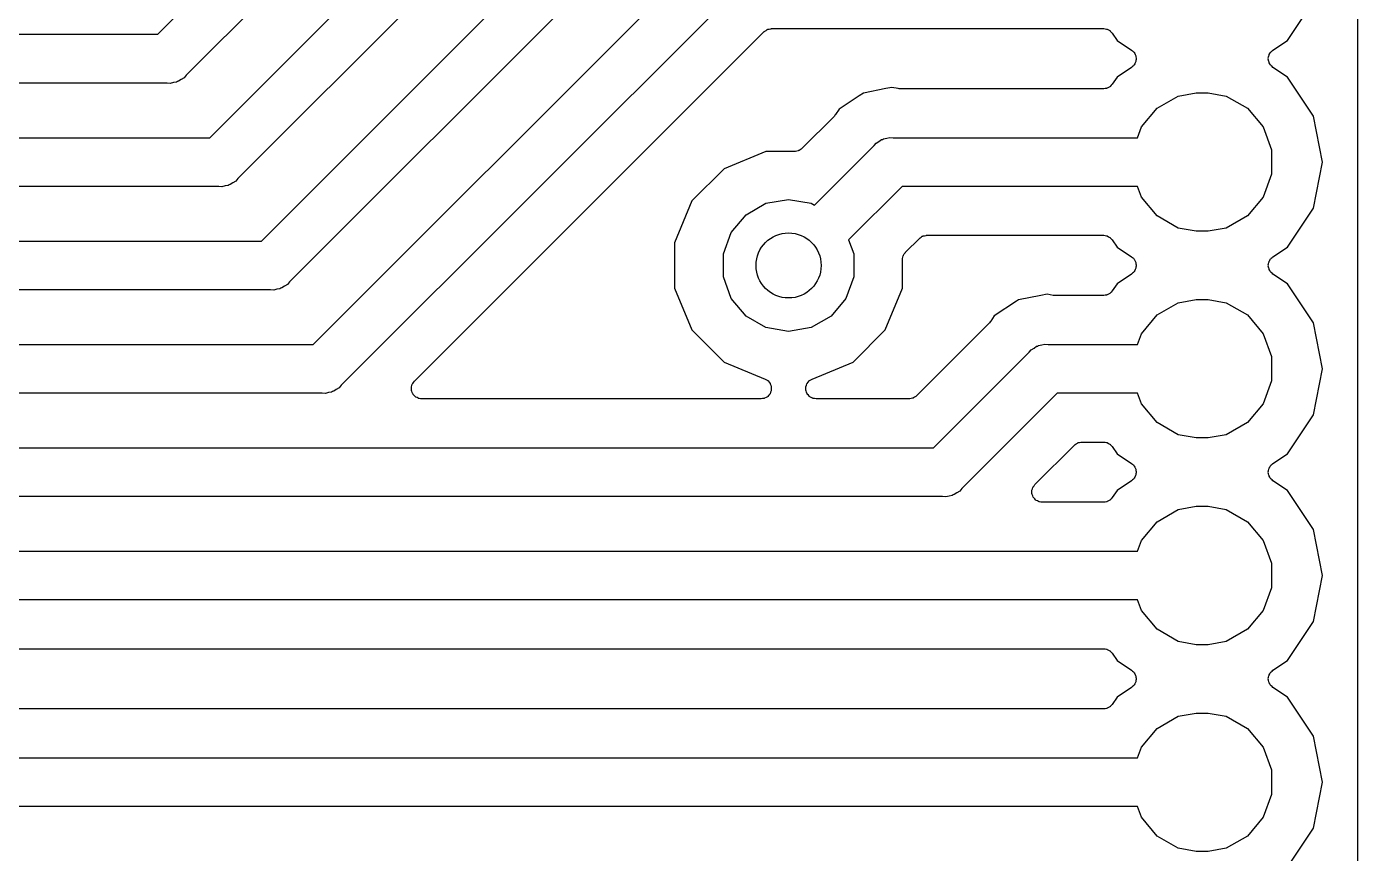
# Model space of a CAD drawing. Extents: x 64 to 244, y -149 to -41.
# Drawn here: x 113.83 to 130.18, y -99.3 to -89.14 of the extents above; entities that cross this region are included whole.
import ezdxf

# ---------------------------------------------------------------- set-up
doc = ezdxf.new("R2010")
doc.units = 0
doc.header["$MEASUREMENT"] = 0
doc.layers.add('BLACK', color=7, linetype='CONTINUOUS')

msp = doc.modelspace()

# ---------------------------------------------------------------- linework, layer by layer
at = {"layer": 'BLACK', "linetype": 'CONTINUOUS'}
for p, q in [((130.175, -41.402), (130.175, -148.463)), ((115.446, -89.235), (124.239, -80.4421)), ((124.584, -80.945), (115.791, -89.7379)), ((116.081, -90.505), (123.604, -82.9821)), ((123.949, -83.485), (116.426, -91.0079)), ((116.716, -91.775), (122.969, -85.5221)), ((123.314, -86.025), (117.061, -92.2779)), ((117.351, -93.045), (122.334, -88.0621)), ((122.679, -88.565), (117.696, -93.5479)), ((129.315, -89.3104), (129.636, -88.8308)), ((118.595, -93.4982), (122.891, -89.2022)), ((122.891, -89.2022), (122.895, -89.199)), ((122.895, -89.199), (122.899, -89.1947)), ((122.899, -89.1947), (122.913, -89.1864)), ((122.913, -89.1864), (122.927, -89.1769)), ((122.927, -89.1769), (122.932, -89.1755)), ((122.932, -89.1755), (122.937, -89.1727)), ((122.937, -89.1727), (122.953, -89.1698)), ((122.953, -89.1698), (122.969, -89.1655)), ((122.969, -89.1655), (122.975, -89.166)), ((122.975, -89.166), (122.98, -89.165)), ((122.98, -89.165), (127.06, -89.165)), ((127.06, -89.165), (127.077, -89.1681)), ((127.077, -89.1681), (127.095, -89.1701)), ((127.095, -89.1701), (127.099, -89.1719)), ((127.099, -89.1719), (127.103, -89.1727)), ((127.103, -89.1727), (127.119, -89.1816)), ((127.119, -89.1816), (127.135, -89.1896)), ((127.135, -89.1896), (127.138, -89.1926)), ((127.138, -89.1926), (127.141, -89.1947)), ((127.141, -89.1947), (127.153, -89.2085)), ((127.153, -89.2085), (127.165, -89.2214)), ((127.165, -89.2214), (127.225, -89.3104)), ((105.423, -89.235), (115.446, -89.235)), ((127.225, -89.3104), (127.403, -89.4294)), ((129.137, -89.4294), (129.315, -89.3104)), ((127.403, -89.4294), (127.413, -89.439)), ((127.413, -89.439), (127.424, -89.4472)), ((127.424, -89.4472), (127.429, -89.4541)), ((127.429, -89.4541), (127.435, -89.4599)), ((127.435, -89.4599), (127.441, -89.4723)), ((127.441, -89.4723), (127.448, -89.4839)), ((127.448, -89.4839), (127.45, -89.492)), ((127.45, -89.492), (127.454, -89.4995)), ((127.454, -89.4995), (127.456, -89.5132)), ((127.456, -89.5132), (127.459, -89.5267)), ((127.459, -89.5433), (127.456, -89.5568)), ((127.459, -89.5267), (127.458, -89.535)), ((127.458, -89.535), (127.459, -89.5433)), ((129.081, -89.5267), (129.084, -89.5132)), ((129.082, -89.535), (129.081, -89.5267)), ((129.081, -89.5433), (129.082, -89.535)), ((129.084, -89.5568), (129.081, -89.5433)), ((129.084, -89.5132), (129.086, -89.4995)), ((129.086, -89.4995), (129.09, -89.492)), ((129.09, -89.492), (129.092, -89.4839)), ((129.092, -89.4839), (129.099, -89.4723)), ((129.099, -89.4723), (129.105, -89.4599)), ((129.105, -89.4599), (129.111, -89.4541)), ((129.111, -89.4541), (129.116, -89.4472)), ((129.116, -89.4472), (129.127, -89.439)), ((129.127, -89.439), (129.137, -89.4294)), ((127.403, -89.6406), (127.225, -89.7596)), ((127.413, -89.631), (127.403, -89.6406)), ((127.424, -89.6228), (127.413, -89.631)), ((127.429, -89.6159), (127.424, -89.6228)), ((127.435, -89.6101), (127.429, -89.6159)), ((127.441, -89.5977), (127.435, -89.6101)), ((127.448, -89.5861), (127.441, -89.5977)), ((127.45, -89.578), (127.448, -89.5861)), ((127.454, -89.5705), (127.45, -89.578)), ((127.456, -89.5568), (127.454, -89.5705)), ((129.086, -89.5705), (129.084, -89.5568)), ((129.09, -89.578), (129.086, -89.5705)), ((129.092, -89.5861), (129.09, -89.578)), ((129.099, -89.5977), (129.092, -89.5861)), ((129.105, -89.6101), (129.099, -89.5977)), ((129.111, -89.6159), (129.105, -89.6101)), ((129.116, -89.6228), (129.111, -89.6159)), ((129.127, -89.631), (129.116, -89.6228)), ((129.137, -89.6406), (129.127, -89.631)), ((129.315, -89.7596), (129.137, -89.6406)), ((115.557, -89.835), (105.534, -89.835)), ((115.597, -89.8385), (115.557, -89.835)), ((115.635, -89.8282), (115.597, -89.8385)), ((115.674, -89.8213), (115.635, -89.8282)), ((115.686, -89.8146), (115.674, -89.8213)), ((115.699, -89.8111), (115.686, -89.8146)), ((115.731, -89.7883), (115.699, -89.8111)), ((115.766, -89.7684), (115.731, -89.7883)), ((115.791, -89.7379), (115.766, -89.7684)), ((127.135, -89.8804), (127.119, -89.8884)), ((127.138, -89.8774), (127.135, -89.8804)), ((127.141, -89.8753), (127.138, -89.8774)), ((127.153, -89.8615), (127.141, -89.8753)), ((127.165, -89.8486), (127.153, -89.8615)), ((127.225, -89.7596), (127.165, -89.8486)), ((129.636, -90.2392), (129.315, -89.7596)), ((124.056, -89.9923), (123.811, -90.1561)), ((124.109, -89.9572), (124.056, -89.9923)), ((124.384, -89.9026), (124.109, -89.9572)), ((124.46, -89.8874), (124.384, -89.9026)), ((124.536, -89.9026), (124.46, -89.8874)), ((124.549, -89.9028), (124.536, -89.9026)), ((124.561, -89.905), (124.549, -89.9028)), ((127.06, -89.905), (124.561, -89.905)), ((127.077, -89.9019), (127.06, -89.905)), ((127.095, -89.8999), (127.077, -89.9019)), ((127.099, -89.8981), (127.095, -89.8999)), ((127.103, -89.8973), (127.099, -89.8981)), ((127.119, -89.8884), (127.103, -89.8973)), ((127.715, -90.1438), (127.975, -89.9939)), ((127.975, -89.9939), (128.196, -89.955)), ((128.196, -89.955), (128.344, -89.955)), ((128.344, -89.955), (128.565, -89.9939)), ((128.565, -89.9939), (128.825, -90.1438)), ((123.811, -90.1561), (123.768, -90.2209)), ((127.523, -90.3734), (127.715, -90.1438)), ((128.825, -90.1438), (129.017, -90.3734)), ((123.752, -90.2401), (123.354, -90.6378)), ((123.759, -90.2299), (123.752, -90.2401)), ((123.768, -90.2209), (123.759, -90.2299)), ((129.748, -90.805), (129.636, -90.2392)), ((106.058, -90.505), (116.081, -90.505)), ((124.299, -90.5517), (124.331, -90.5289)), ((124.331, -90.5289), (124.344, -90.5254)), ((124.344, -90.5254), (124.356, -90.5187)), ((124.356, -90.5187), (124.395, -90.5118)), ((124.395, -90.5118), (124.433, -90.5015)), ((124.433, -90.5015), (124.473, -90.505)), ((124.473, -90.505), (127.475, -90.505)), ((127.475, -90.505), (127.523, -90.3734)), ((129.017, -90.3734), (129.12, -90.6551)), ((122.912, -90.675), (122.397, -90.8881)), ((123.265, -90.675), (122.912, -90.675)), ((123.27, -90.674), (123.265, -90.675)), ((123.276, -90.6745), (123.27, -90.674)), ((123.292, -90.6702), (123.276, -90.6745)), ((123.308, -90.6673), (123.292, -90.6702)), ((123.313, -90.6645), (123.308, -90.6673)), ((123.318, -90.6631), (123.313, -90.6645)), ((123.332, -90.6536), (123.318, -90.6631)), ((123.346, -90.6453), (123.332, -90.6536)), ((123.35, -90.641), (123.346, -90.6453)), ((123.354, -90.6378), (123.35, -90.641)), ((123.507, -91.3341), (124.239, -90.6021)), ((124.239, -90.6021), (124.264, -90.5716)), ((124.264, -90.5716), (124.299, -90.5517)), ((129.12, -90.6551), (129.12, -90.9549)), ((129.636, -91.3708), (129.748, -90.805)), ((116.426, -91.0079), (116.401, -91.0384)), ((122.397, -90.8881), (122.003, -91.282)), ((129.12, -90.9549), (129.017, -91.2366)), ((116.192, -91.105), (106.169, -91.105)), ((116.232, -91.1085), (116.192, -91.105)), ((116.27, -91.0982), (116.232, -91.1085)), ((116.309, -91.0913), (116.27, -91.0982)), ((116.321, -91.0846), (116.309, -91.0913)), ((116.334, -91.0811), (116.321, -91.0846)), ((116.366, -91.0583), (116.334, -91.0811)), ((116.401, -91.0384), (116.366, -91.0583)), ((124.584, -91.105), (123.927, -91.7619)), ((127.475, -91.105), (124.584, -91.105)), ((127.523, -91.2366), (127.475, -91.105)), ((122.003, -91.282), (121.79, -91.7965)), ((122.668, -91.4527), (122.912, -91.3116)), ((122.912, -91.3116), (123.19, -91.2627)), ((123.19, -91.2627), (123.468, -91.3116)), ((123.468, -91.3116), (123.507, -91.3341)), ((127.715, -91.4662), (127.523, -91.2366)), ((129.017, -91.2366), (128.825, -91.4662)), ((122.486, -91.6688), (122.668, -91.4527)), ((127.975, -91.6161), (127.715, -91.4662)), ((128.825, -91.4662), (128.565, -91.6161)), ((129.315, -91.8504), (129.636, -91.3708)), ((122.39, -91.9339), (122.486, -91.6688)), ((128.196, -91.655), (127.975, -91.6161)), ((128.344, -91.655), (128.196, -91.655)), ((128.565, -91.6161), (128.344, -91.655)), ((106.693, -91.775), (116.716, -91.775)), ((121.79, -91.7965), (121.79, -92.3535)), ((123.927, -91.7619), (123.99, -91.9339)), ((124.627, -91.9106), (124.796, -91.7422)), ((124.796, -91.7422), (124.8, -91.739)), ((124.8, -91.739), (124.804, -91.7347)), ((124.804, -91.7347), (124.818, -91.7264)), ((124.818, -91.7264), (124.832, -91.7169)), ((124.832, -91.7169), (124.837, -91.7155)), ((124.837, -91.7155), (124.842, -91.7127)), ((124.842, -91.7127), (124.858, -91.7098)), ((124.858, -91.7098), (124.874, -91.7055)), ((124.874, -91.7055), (124.88, -91.706)), ((124.88, -91.706), (124.885, -91.705)), ((124.885, -91.705), (127.06, -91.705)), ((127.06, -91.705), (127.077, -91.7081)), ((127.077, -91.7081), (127.095, -91.7101)), ((127.095, -91.7101), (127.099, -91.7119)), ((127.099, -91.7119), (127.103, -91.7127)), ((127.103, -91.7127), (127.119, -91.7216)), ((127.119, -91.7216), (127.135, -91.7296)), ((127.135, -91.7296), (127.138, -91.7326)), ((127.138, -91.7326), (127.141, -91.7347)), ((127.141, -91.7347), (127.153, -91.7485)), ((127.153, -91.7485), (127.165, -91.7614)), ((127.165, -91.7614), (127.225, -91.8504)), ((122.39, -92.2161), (122.39, -91.9339)), ((123.99, -91.9339), (123.99, -92.2161)), ((124.59, -91.9893), (124.595, -91.9733)), ((124.591, -91.9949), (124.59, -91.9893)), ((124.59, -92.0004), (124.591, -91.9949)), ((124.59, -92.3535), (124.59, -92.0004)), ((124.595, -91.9733), (124.598, -91.957)), ((124.598, -91.957), (124.6, -91.9521)), ((124.6, -91.9521), (124.602, -91.9467)), ((124.602, -91.9467), (124.611, -91.9331)), ((124.611, -91.9331), (124.62, -91.9188)), ((124.62, -91.9188), (124.624, -91.9152)), ((124.624, -91.9152), (124.627, -91.9106)), ((127.225, -91.8504), (127.403, -91.9694)), ((127.403, -91.9694), (127.413, -91.979)), ((127.413, -91.979), (127.424, -91.9872)), ((127.424, -91.9872), (127.429, -91.9941)), ((127.429, -91.9941), (127.435, -91.9999)), ((127.435, -91.9999), (127.441, -92.0123)), ((129.099, -92.0123), (129.105, -91.9999)), ((129.105, -91.9999), (129.111, -91.9941)), ((129.111, -91.9941), (129.116, -91.9872)), ((129.116, -91.9872), (129.127, -91.979)), ((129.127, -91.979), (129.137, -91.9694)), ((129.137, -91.9694), (129.315, -91.8504)), ((127.424, -92.1628), (127.413, -92.171)), ((127.429, -92.1559), (127.424, -92.1628)), ((127.435, -92.1501), (127.429, -92.1559)), ((127.441, -92.1377), (127.435, -92.1501)), ((127.441, -92.0123), (127.448, -92.0239)), ((127.448, -92.1261), (127.441, -92.1377)), ((127.448, -92.0239), (127.45, -92.032)), ((127.45, -92.118), (127.448, -92.1261)), ((127.45, -92.032), (127.454, -92.0395)), ((127.454, -92.1105), (127.45, -92.118)), ((127.454, -92.0395), (127.456, -92.0532)), ((127.456, -92.0968), (127.454, -92.1105)), ((127.456, -92.0532), (127.459, -92.0667)), ((127.459, -92.0833), (127.456, -92.0968)), ((127.459, -92.0667), (127.458, -92.075)), ((127.458, -92.075), (127.459, -92.0833)), ((129.081, -92.0667), (129.084, -92.0532)), ((129.082, -92.075), (129.081, -92.0667)), ((129.081, -92.0833), (129.082, -92.075)), ((129.084, -92.0968), (129.081, -92.0833)), ((129.084, -92.0532), (129.086, -92.0395)), ((129.086, -92.1105), (129.084, -92.0968)), ((129.086, -92.0395), (129.09, -92.032)), ((129.09, -92.118), (129.086, -92.1105)), ((129.09, -92.032), (129.092, -92.0239)), ((129.092, -92.1261), (129.09, -92.118)), ((129.092, -92.0239), (129.099, -92.0123)), ((129.099, -92.1377), (129.092, -92.1261)), ((129.105, -92.1501), (129.099, -92.1377)), ((129.111, -92.1559), (129.105, -92.1501)), ((129.116, -92.1628), (129.111, -92.1559)), ((129.127, -92.171), (129.116, -92.1628)), ((117.001, -92.3283), (116.969, -92.3511)), ((117.036, -92.3084), (117.001, -92.3283)), ((117.061, -92.2779), (117.036, -92.3084)), ((122.486, -92.4812), (122.39, -92.2161)), ((123.99, -92.2161), (123.894, -92.4812)), ((127.225, -92.2996), (127.165, -92.3886)), ((127.403, -92.1806), (127.225, -92.2996)), ((127.413, -92.171), (127.403, -92.1806)), ((129.137, -92.1806), (129.127, -92.171)), ((129.315, -92.2996), (129.137, -92.1806)), ((129.636, -92.7792), (129.315, -92.2996)), ((116.827, -92.375), (106.804, -92.375)), ((116.867, -92.3785), (116.827, -92.375)), ((116.905, -92.3682), (116.867, -92.3785)), ((116.944, -92.3613), (116.905, -92.3682)), ((116.956, -92.3546), (116.944, -92.3613)), ((116.969, -92.3511), (116.956, -92.3546)), ((121.79, -92.3535), (122.003, -92.868)), ((122.668, -92.6973), (122.486, -92.4812)), ((123.894, -92.4812), (123.712, -92.6973)), ((124.377, -92.868), (124.59, -92.3535)), ((126.289, -92.4426), (126.014, -92.4972)), ((126.365, -92.4274), (126.289, -92.4426)), ((126.441, -92.4426), (126.365, -92.4274)), ((126.454, -92.4428), (126.441, -92.4426)), ((126.466, -92.445), (126.454, -92.4428)), ((127.06, -92.445), (126.466, -92.445)), ((127.077, -92.4419), (127.06, -92.445)), ((127.095, -92.4399), (127.077, -92.4419)), ((127.099, -92.4381), (127.095, -92.4399)), ((127.103, -92.4373), (127.099, -92.4381)), ((127.119, -92.4284), (127.103, -92.4373)), ((127.135, -92.4204), (127.119, -92.4284)), ((127.138, -92.4174), (127.135, -92.4204)), ((127.141, -92.4153), (127.138, -92.4174)), ((127.153, -92.4015), (127.141, -92.4153)), ((127.165, -92.3886), (127.153, -92.4015)), ((127.975, -92.5339), (128.196, -92.495)), ((128.196, -92.495), (128.344, -92.495)), ((128.344, -92.495), (128.565, -92.5339)), ((125.99, -92.513), (125.716, -92.6961)), ((126.014, -92.4972), (125.99, -92.513)), ((125.99, -92.513), (125.99, -92.513)), ((127.715, -92.6838), (127.975, -92.5339)), ((128.565, -92.5339), (128.825, -92.6838)), ((122.912, -92.8384), (122.668, -92.6973)), ((123.712, -92.6973), (123.468, -92.8384)), ((125.657, -92.7801), (124.759, -93.6778)), ((125.664, -92.7699), (125.657, -92.7801)), ((125.673, -92.7609), (125.664, -92.7699)), ((125.716, -92.6961), (125.673, -92.7609)), ((127.523, -92.9134), (127.715, -92.6838)), ((128.825, -92.6838), (129.017, -92.9134)), ((129.748, -93.345), (129.636, -92.7792)), ((122.003, -92.868), (122.397, -93.2619)), ((123.19, -92.8873), (122.912, -92.8384)), ((123.468, -92.8384), (123.19, -92.8873)), ((123.983, -93.2619), (124.377, -92.868)), ((127.475, -93.045), (127.523, -92.9134)), ((129.017, -92.9134), (129.12, -93.1951)), ((107.328, -93.045), (117.351, -93.045)), ((124.971, -94.315), (126.144, -93.1421)), ((126.144, -93.1421), (126.169, -93.1116)), ((126.169, -93.1116), (126.204, -93.0917)), ((126.204, -93.0917), (126.236, -93.0689)), ((126.236, -93.0689), (126.249, -93.0654)), ((126.249, -93.0654), (126.261, -93.0587)), ((126.261, -93.0587), (126.3, -93.0518)), ((126.3, -93.0518), (126.338, -93.0415)), ((126.338, -93.0415), (126.378, -93.045)), ((126.378, -93.045), (127.475, -93.045)), ((122.397, -93.2619), (122.901, -93.4707)), ((123.479, -93.4707), (123.983, -93.2619)), ((129.12, -93.1951), (129.12, -93.4949)), ((122.901, -93.4707), (122.917, -93.4811)), ((123.463, -93.481), (123.479, -93.4707)), ((129.636, -93.9108), (129.748, -93.345)), ((117.54, -93.6382), (117.502, -93.6485)), ((117.579, -93.6313), (117.54, -93.6382)), ((117.591, -93.6246), (117.579, -93.6313)), ((117.604, -93.6211), (117.591, -93.6246)), ((117.636, -93.5983), (117.604, -93.6211)), ((117.671, -93.5784), (117.636, -93.5983)), ((117.696, -93.5479), (117.671, -93.5784)), ((118.558, -93.5769), (118.559, -93.5715)), ((118.559, -93.5935), (118.558, -93.5769)), ((118.559, -93.5659), (118.565, -93.5504)), ((118.559, -93.5715), (118.559, -93.5659)), ((118.559, -93.6101), (118.559, -93.5935)), ((118.561, -93.6153), (118.559, -93.6101)), ((118.562, -93.6209), (118.561, -93.6153)), ((118.569, -93.6359), (118.562, -93.6209)), ((118.565, -93.5504), (118.569, -93.5343)), ((118.569, -93.5343), (118.572, -93.5298)), ((118.574, -93.6515), (118.569, -93.6359)), ((118.572, -93.5298), (118.574, -93.5245)), ((118.574, -93.5245), (118.585, -93.5118)), ((118.585, -93.5118), (118.595, -93.4982)), ((122.917, -93.4811), (122.934, -93.4907)), ((122.934, -93.4907), (122.936, -93.4929)), ((122.936, -93.4929), (122.938, -93.4944)), ((122.938, -93.4944), (122.95, -93.5097)), ((122.95, -93.5097), (122.962, -93.5245)), ((122.962, -93.5245), (122.963, -93.5271)), ((122.969, -93.6333), (122.962, -93.6515)), ((122.963, -93.5271), (122.965, -93.5294)), ((122.965, -93.5294), (122.971, -93.5478)), ((122.976, -93.6155), (122.969, -93.6333)), ((122.971, -93.5478), (122.978, -93.5659)), ((122.977, -93.6127), (122.976, -93.6155)), ((122.978, -93.6101), (122.977, -93.6127)), ((122.978, -93.5659), (122.978, -93.5688)), ((122.978, -93.5688), (122.978, -93.5714)), ((122.978, -93.5714), (122.978, -93.5907)), ((122.978, -93.5907), (122.978, -93.6101)), ((123.402, -93.5659), (123.409, -93.5478)), ((123.402, -93.5688), (123.402, -93.5659)), ((123.402, -93.5714), (123.402, -93.5688)), ((123.402, -93.5907), (123.402, -93.5714)), ((123.402, -93.6101), (123.402, -93.5907)), ((123.403, -93.6127), (123.402, -93.6101)), ((123.404, -93.6155), (123.403, -93.6127)), ((123.411, -93.6333), (123.404, -93.6155)), ((123.409, -93.5478), (123.415, -93.5294)), ((123.418, -93.6515), (123.411, -93.6333)), ((123.415, -93.5294), (123.417, -93.5271)), ((123.417, -93.5271), (123.418, -93.5245)), ((123.418, -93.5245), (123.43, -93.5097)), ((123.43, -93.5097), (123.442, -93.4944)), ((123.442, -93.4944), (123.444, -93.4929)), ((123.444, -93.4929), (123.446, -93.4907)), ((123.446, -93.4907), (123.463, -93.481)), ((129.12, -93.4949), (129.017, -93.7766)), ((117.462, -93.645), (107.439, -93.645)), ((117.502, -93.6485), (117.462, -93.645)), ((118.578, -93.6558), (118.574, -93.6515)), ((118.58, -93.6608), (118.578, -93.6558)), ((118.592, -93.6726), (118.58, -93.6608)), ((118.603, -93.6853), (118.592, -93.6726)), ((118.608, -93.6881), (118.603, -93.6853)), ((118.612, -93.692), (118.608, -93.6881)), ((118.627, -93.699), (118.612, -93.692)), ((118.641, -93.7073), (118.627, -93.699)), ((118.646, -93.7083), (118.641, -93.7073)), ((118.652, -93.7107), (118.646, -93.7083)), ((118.668, -93.7121), (118.652, -93.7107)), ((118.684, -93.715), (118.668, -93.7121)), ((122.852, -93.715), (118.684, -93.715)), ((122.871, -93.7116), (122.852, -93.715)), ((122.891, -93.7091), (122.871, -93.7116)), ((122.893, -93.7078), (122.891, -93.7091)), ((122.896, -93.7073), (122.893, -93.7078)), ((122.913, -93.6977), (122.896, -93.7073)), ((122.93, -93.6888), (122.913, -93.6977)), ((122.932, -93.6867), (122.93, -93.6888)), ((122.934, -93.6853), (122.932, -93.6867)), ((122.947, -93.6705), (122.934, -93.6853)), ((122.96, -93.6562), (122.947, -93.6705)), ((122.961, -93.6536), (122.96, -93.6562)), ((122.962, -93.6515), (122.961, -93.6536)), ((123.419, -93.6536), (123.418, -93.6515)), ((123.42, -93.6562), (123.419, -93.6536)), ((123.433, -93.6705), (123.42, -93.6562)), ((123.446, -93.6853), (123.433, -93.6705)), ((123.448, -93.6867), (123.446, -93.6853)), ((123.45, -93.6888), (123.448, -93.6867)), ((123.467, -93.6977), (123.45, -93.6888)), ((123.484, -93.7073), (123.467, -93.6977)), ((123.487, -93.7078), (123.484, -93.7073)), ((123.489, -93.7091), (123.487, -93.7078)), ((123.509, -93.7116), (123.489, -93.7091)), ((123.528, -93.715), (123.509, -93.7116)), ((124.67, -93.715), (123.528, -93.715)), ((124.675, -93.714), (124.67, -93.715)), ((124.681, -93.7145), (124.675, -93.714)), ((124.697, -93.7102), (124.681, -93.7145)), ((124.713, -93.7073), (124.697, -93.7102)), ((124.718, -93.7045), (124.713, -93.7073)), ((124.723, -93.7031), (124.718, -93.7045)), ((124.737, -93.6936), (124.723, -93.7031)), ((124.751, -93.6853), (124.737, -93.6936)), ((124.755, -93.681), (124.751, -93.6853)), ((124.759, -93.6778), (124.755, -93.681)), ((126.489, -93.645), (125.316, -94.8179)), ((127.475, -93.645), (126.489, -93.645)), ((127.523, -93.7766), (127.475, -93.645)), ((127.715, -94.0062), (127.523, -93.7766)), ((129.017, -93.7766), (128.825, -94.0062)), ((129.315, -94.3904), (129.636, -93.9108)), ((127.975, -94.1561), (127.715, -94.0062)), ((128.825, -94.0062), (128.565, -94.1561)), ((126.215, -94.7682), (126.701, -94.2822)), ((126.701, -94.2822), (126.705, -94.279)), ((126.705, -94.279), (126.709, -94.2747)), ((126.709, -94.2747), (126.723, -94.2664)), ((126.723, -94.2664), (126.737, -94.2569)), ((126.737, -94.2569), (126.742, -94.2555)), ((126.742, -94.2555), (126.747, -94.2527)), ((126.747, -94.2527), (126.763, -94.2498)), ((126.763, -94.2498), (126.779, -94.2455)), ((126.779, -94.2455), (126.785, -94.246)), ((126.785, -94.246), (126.79, -94.245)), ((126.79, -94.245), (127.06, -94.245)), ((127.06, -94.245), (127.077, -94.2481)), ((127.077, -94.2481), (127.095, -94.2501)), ((127.095, -94.2501), (127.099, -94.2519)), ((127.099, -94.2519), (127.103, -94.2527)), ((127.103, -94.2527), (127.119, -94.2616)), ((127.119, -94.2616), (127.135, -94.2696)), ((127.135, -94.2696), (127.138, -94.2726)), ((127.138, -94.2726), (127.141, -94.2747)), ((127.141, -94.2747), (127.153, -94.2885)), ((127.153, -94.2885), (127.165, -94.3014)), ((128.196, -94.195), (127.975, -94.1561)), ((128.344, -94.195), (128.196, -94.195)), ((128.565, -94.1561), (128.344, -94.195)), ((107.963, -94.315), (124.971, -94.315)), ((127.165, -94.3014), (127.225, -94.3904)), ((127.225, -94.3904), (127.403, -94.5094)), ((129.137, -94.5094), (129.315, -94.3904)), ((127.403, -94.5094), (127.413, -94.519)), ((127.413, -94.519), (127.424, -94.5272)), ((127.424, -94.5272), (127.429, -94.5341)), ((127.429, -94.5341), (127.435, -94.5399)), ((127.435, -94.5399), (127.441, -94.5523)), ((127.441, -94.5523), (127.448, -94.5639)), ((127.448, -94.5639), (127.45, -94.572)), ((127.45, -94.572), (127.454, -94.5795)), ((127.454, -94.5795), (127.456, -94.5932)), ((127.456, -94.5932), (127.459, -94.6067)), ((127.459, -94.6067), (127.458, -94.615)), ((127.458, -94.615), (127.459, -94.6233)), ((129.081, -94.6067), (129.084, -94.5932)), ((129.082, -94.615), (129.081, -94.6067)), ((129.081, -94.6233), (129.082, -94.615)), ((129.084, -94.5932), (129.086, -94.5795)), ((129.086, -94.5795), (129.09, -94.572)), ((129.09, -94.572), (129.092, -94.5639)), ((129.092, -94.5639), (129.099, -94.5523)), ((129.099, -94.5523), (129.105, -94.5399)), ((129.105, -94.5399), (129.111, -94.5341)), ((129.111, -94.5341), (129.116, -94.5272)), ((129.116, -94.5272), (129.127, -94.519)), ((129.127, -94.519), (129.137, -94.5094)), ((126.194, -94.7945), (126.205, -94.7818)), ((126.205, -94.7818), (126.215, -94.7682)), ((127.403, -94.7206), (127.225, -94.8396)), ((127.413, -94.711), (127.403, -94.7206)), ((127.424, -94.7028), (127.413, -94.711)), ((127.429, -94.6959), (127.424, -94.7028)), ((127.435, -94.6901), (127.429, -94.6959)), ((127.441, -94.6777), (127.435, -94.6901)), ((127.448, -94.6661), (127.441, -94.6777)), ((127.45, -94.658), (127.448, -94.6661)), ((127.454, -94.6505), (127.45, -94.658)), ((127.456, -94.6368), (127.454, -94.6505)), ((127.459, -94.6233), (127.456, -94.6368)), ((129.084, -94.6368), (129.081, -94.6233)), ((129.086, -94.6505), (129.084, -94.6368)), ((129.09, -94.658), (129.086, -94.6505)), ((129.092, -94.6661), (129.09, -94.658)), ((129.099, -94.6777), (129.092, -94.6661)), ((129.105, -94.6901), (129.099, -94.6777)), ((129.111, -94.6959), (129.105, -94.6901)), ((129.116, -94.7028), (129.111, -94.6959)), ((129.127, -94.711), (129.116, -94.7028)), ((129.137, -94.7206), (129.127, -94.711)), ((129.315, -94.8396), (129.137, -94.7206)), ((125.082, -94.915), (108.074, -94.915)), ((125.122, -94.9185), (125.082, -94.915)), ((125.16, -94.9082), (125.122, -94.9185)), ((125.199, -94.9013), (125.16, -94.9082)), ((125.211, -94.8946), (125.199, -94.9013)), ((125.224, -94.8911), (125.211, -94.8946)), ((125.256, -94.8683), (125.224, -94.8911)), ((125.291, -94.8484), (125.256, -94.8683)), ((125.316, -94.8179), (125.291, -94.8484)), ((126.178, -94.8469), (126.179, -94.8415)), ((126.179, -94.8635), (126.178, -94.8469)), ((126.179, -94.8359), (126.185, -94.8204)), ((126.179, -94.8415), (126.179, -94.8359)), ((126.179, -94.8801), (126.179, -94.8635)), ((126.181, -94.8853), (126.179, -94.8801)), ((126.182, -94.8909), (126.181, -94.8853)), ((126.189, -94.9059), (126.182, -94.8909)), ((126.185, -94.8204), (126.189, -94.8043)), ((126.189, -94.8043), (126.192, -94.7998)), ((126.194, -94.9215), (126.189, -94.9059)), ((126.192, -94.7998), (126.194, -94.7945)), ((126.198, -94.9258), (126.194, -94.9215)), ((126.2, -94.9308), (126.198, -94.9258)), ((126.212, -94.9426), (126.2, -94.9308)), ((126.223, -94.9553), (126.212, -94.9426)), ((127.153, -94.9415), (127.141, -94.9553)), ((127.165, -94.9286), (127.153, -94.9415)), ((127.225, -94.8396), (127.165, -94.9286)), ((129.636, -95.3192), (129.315, -94.8396)), ((126.228, -94.9581), (126.223, -94.9553)), ((126.232, -94.962), (126.228, -94.9581)), ((126.247, -94.969), (126.232, -94.962)), ((126.261, -94.9773), (126.247, -94.969)), ((126.266, -94.9783), (126.261, -94.9773)), ((126.272, -94.9807), (126.266, -94.9783)), ((126.288, -94.9821), (126.272, -94.9807)), ((126.304, -94.985), (126.288, -94.9821)), ((127.06, -94.985), (126.304, -94.985)), ((127.077, -94.9819), (127.06, -94.985)), ((127.095, -94.9799), (127.077, -94.9819)), ((127.099, -94.9781), (127.095, -94.9799)), ((127.103, -94.9773), (127.099, -94.9781)), ((127.119, -94.9684), (127.103, -94.9773)), ((127.135, -94.9604), (127.119, -94.9684)), ((127.138, -94.9574), (127.135, -94.9604)), ((127.141, -94.9553), (127.138, -94.9574)), ((127.715, -95.2238), (127.975, -95.0739)), ((127.975, -95.0739), (128.196, -95.035)), ((128.196, -95.035), (128.344, -95.035)), ((128.344, -95.035), (128.565, -95.0739)), ((128.565, -95.0739), (128.825, -95.2238)), ((127.523, -95.4534), (127.715, -95.2238)), ((128.825, -95.2238), (129.017, -95.4534)), ((129.748, -95.885), (129.636, -95.3192)), ((109.233, -95.585), (127.475, -95.585)), ((127.475, -95.585), (127.523, -95.4534)), ((129.017, -95.4534), (129.12, -95.7351)), ((129.12, -95.7351), (129.12, -96.0349)), ((129.636, -96.4508), (129.748, -95.885)), ((129.12, -96.0349), (129.017, -96.3166)), ((127.475, -96.185), (109.344, -96.185)), ((127.523, -96.3166), (127.475, -96.185)), ((127.715, -96.5462), (127.523, -96.3166)), ((129.017, -96.3166), (128.825, -96.5462)), ((127.975, -96.6961), (127.715, -96.5462)), ((128.825, -96.5462), (128.565, -96.6961)), ((129.315, -96.9304), (129.636, -96.4508)), ((128.196, -96.735), (127.975, -96.6961)), ((128.344, -96.735), (128.196, -96.735)), ((128.565, -96.6961), (128.344, -96.735)), ((109.645, -96.785), (127.06, -96.785)), ((127.06, -96.785), (127.077, -96.7881)), ((127.077, -96.7881), (127.095, -96.7901)), ((127.095, -96.7901), (127.099, -96.7919)), ((127.099, -96.7919), (127.103, -96.7927)), ((127.103, -96.7927), (127.119, -96.8016)), ((127.119, -96.8016), (127.135, -96.8096)), ((127.135, -96.8096), (127.138, -96.8126)), ((127.138, -96.8126), (127.141, -96.8147)), ((127.141, -96.8147), (127.153, -96.8285)), ((127.153, -96.8285), (127.165, -96.8414)), ((127.165, -96.8414), (127.225, -96.9304)), ((127.225, -96.9304), (127.403, -97.0494)), ((127.403, -97.0494), (127.413, -97.059)), ((127.413, -97.059), (127.424, -97.0672)), ((127.424, -97.0672), (127.429, -97.0741)), ((129.111, -97.0741), (129.116, -97.0672)), ((129.116, -97.0672), (129.127, -97.059)), ((129.127, -97.059), (129.137, -97.0494)), ((129.137, -97.0494), (129.315, -96.9304)), ((127.429, -97.0741), (127.435, -97.0799)), ((127.435, -97.2301), (127.429, -97.2359)), ((127.435, -97.0799), (127.441, -97.0923)), ((127.441, -97.2177), (127.435, -97.2301)), ((127.441, -97.0923), (127.448, -97.1039)), ((127.448, -97.2061), (127.441, -97.2177)), ((127.448, -97.1039), (127.45, -97.112)), ((127.45, -97.198), (127.448, -97.2061)), ((127.45, -97.112), (127.454, -97.1195)), ((127.454, -97.1905), (127.45, -97.198)), ((127.454, -97.1195), (127.456, -97.1332)), ((127.456, -97.1768), (127.454, -97.1905)), ((127.456, -97.1332), (127.459, -97.1467)), ((127.459, -97.1633), (127.456, -97.1768)), ((127.459, -97.1467), (127.458, -97.155)), ((127.458, -97.155), (127.459, -97.1633)), ((129.081, -97.1467), (129.084, -97.1332)), ((129.082, -97.155), (129.081, -97.1467)), ((129.081, -97.1633), (129.082, -97.155)), ((129.084, -97.1768), (129.081, -97.1633)), ((129.084, -97.1332), (129.086, -97.1195)), ((129.086, -97.1905), (129.084, -97.1768)), ((129.086, -97.1195), (129.09, -97.112)), ((129.09, -97.198), (129.086, -97.1905)), ((129.09, -97.112), (129.092, -97.1039)), ((129.092, -97.2061), (129.09, -97.198)), ((129.092, -97.1039), (129.099, -97.0923)), ((129.099, -97.2177), (129.092, -97.2061)), ((129.099, -97.0923), (129.105, -97.0799)), ((129.105, -97.2301), (129.099, -97.2177)), ((129.105, -97.0799), (129.111, -97.0741)), ((129.111, -97.2359), (129.105, -97.2301)), ((127.225, -97.3796), (127.165, -97.4686)), ((127.403, -97.2606), (127.225, -97.3796)), ((127.413, -97.251), (127.403, -97.2606)), ((127.424, -97.2428), (127.413, -97.251)), ((127.429, -97.2359), (127.424, -97.2428)), ((129.116, -97.2428), (129.111, -97.2359)), ((129.127, -97.251), (129.116, -97.2428)), ((129.137, -97.2606), (129.127, -97.251)), ((129.315, -97.3796), (129.137, -97.2606)), ((129.636, -97.8592), (129.315, -97.3796)), ((127.06, -97.525), (113.131, -97.525)), ((127.077, -97.5219), (127.06, -97.525)), ((127.095, -97.5199), (127.077, -97.5219)), ((127.099, -97.5181), (127.095, -97.5199)), ((127.103, -97.5173), (127.099, -97.5181)), ((127.119, -97.5084), (127.103, -97.5173)), ((127.135, -97.5004), (127.119, -97.5084)), ((127.138, -97.4974), (127.135, -97.5004)), ((127.141, -97.4953), (127.138, -97.4974)), ((127.153, -97.4815), (127.141, -97.4953)), ((127.165, -97.4686), (127.153, -97.4815)), ((127.715, -97.7638), (127.975, -97.6139)), ((127.975, -97.6139), (128.196, -97.575)), ((128.196, -97.575), (128.344, -97.575)), ((128.344, -97.575), (128.565, -97.6139)), ((128.565, -97.6139), (128.825, -97.7638)), ((127.523, -97.9934), (127.715, -97.7638)), ((128.825, -97.7638), (129.017, -97.9934)), ((129.748, -98.425), (129.636, -97.8592)), ((127.475, -98.125), (127.523, -97.9934)), ((129.017, -97.9934), (129.12, -98.2751)), ((113.043, -98.125), (127.475, -98.125)), ((129.12, -98.2751), (129.12, -98.5749)), ((129.636, -98.9908), (129.748, -98.425)), ((129.12, -98.5749), (129.017, -98.8566)), ((127.475, -98.725), (113.154, -98.725)), ((127.523, -98.8566), (127.475, -98.725)), ((127.715, -99.0862), (127.523, -98.8566)), ((129.017, -98.8566), (128.825, -99.0862)), ((129.315, -99.4704), (129.636, -98.9908)), ((127.975, -99.2361), (127.715, -99.0862)), ((128.825, -99.0862), (128.565, -99.2361)), ((128.196, -99.275), (127.975, -99.2361)), ((128.344, -99.275), (128.196, -99.275)), ((128.565, -99.2361), (128.344, -99.275))]:
    msp.add_line(p, q, dxfattribs=at)
at = {"layer": 'BLACK'}
msp.add_circle((123.19, -92.075), 0.4, dxfattribs=at)

doc.saveas('drawing.dxf')
